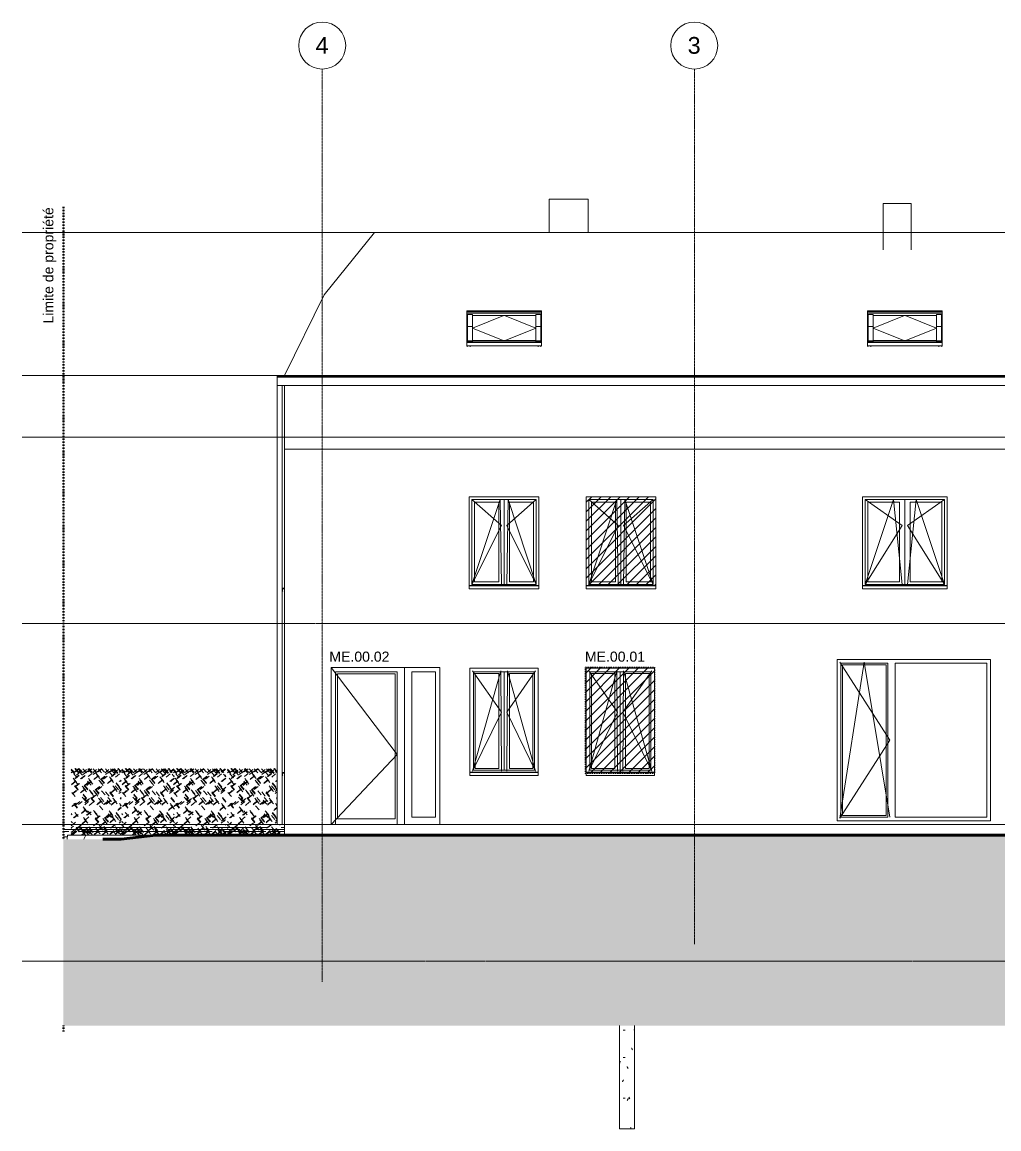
# Model space of a CAD drawing. Header units: millimetres. Extents: x -24735 to 2436, y -4540 to 11969.
# Drawn here: x -24735 to -10164, y -4540 to 11969 of the extents above; entities that cross this region are included whole.
import ezdxf

# ---------------------------------------------------------------- set-up
doc = ezdxf.new("R2010")
doc.units = ezdxf.units.MM
for name, pattern in [('Center', [40, 10, -5, 20, -5]), ('CENTER_LINE', [5.5, 2.5, -1.5, 0, -1.5]), ('Dash 2', [1.2, 0.6, -0.6]), ('Grid Line', [22.225, 12.7, -3.175, 3.175, -3.175])]:
    doc.linetypes.add(name, pattern=pattern)
for name, color, linetype, lineweight in [('A-DETL', 90, 'Continuous', 9), ('A-DETL-GENF', 92, 'Continuous', 9), ('A-DOOR', 31, 'Continuous', 18), ('A-DOOR-IDEN', 31, 'Continuous', 18), ('A-FLOR', 192, 'Continuous', 18), ('A-FLOR-LEVL', 51, 'Continuous', 9), ('A-GENM', 13, 'Continuous', 9), ('A-GLAZ', 151, 'Continuous', 18), ('A-GLAZ-IDEN', 152, 'Continuous', 18), ('A-ROOF', 132, 'Continuous', 9), ('A-ROOF-OTLN', 132, 'Continuous', 9), ('A-WALL', 113, 'Continuous', 18), ('A-WALL-PATT', 111, 'Continuous', 9), ('C-TOPO', 7, 'Continuous', 9), ('G-ANNO-TEXT', 231, 'Continuous', 9), ('G-IMPT', 8, 'Continuous', 9), ('S-COLS', 52, 'Continuous', 9), ('S-GRID', 1, 'Continuous', 9), ('S-GRID-IDEN', 1, 'Continuous', 9)]:
    doc.layers.add(name, color=color, linetype=linetype, lineweight=lineweight)
doc.styles.add('Arial_1', font='arial.ttf', dxfattribs={"height": 150})
doc.styles.add('Arial_2', font='arial.ttf', dxfattribs={"height": 250})
pattern_1 = [(45, (-3805.96, 1200), (-70.7107, 70.7107), [])]

# ---------------------------------------------------------------- blocks, each defined once
blk = doc.blocks.new('HEDGE - B_Hecke_Plan_D_02_dwg-399854-Façade Nord')
at = {"layer": 'G-IMPT'}
for p, q in [((-21621, 837), (-21572, 780)), ((-21611, 837), (-21560, 777)), ((-21552, 831), (-21609, 784)), ((-21570, 837), (-21518, 777)), ((-21559, 837), (-21510, 780)), ((-21497, 830), (-21446, 770)), ((-21387, 827), (-21444, 780)), ((-21423, 832), (-21371, 773)), ((-21365, 832), (-21421, 785)), ((-21408, 837), (-21359, 780)), ((-21346, 830), (-21295, 770)), ((-21235, 827), (-21292, 780)), ((-21272, 832), (-21220, 773)), ((-21213, 832), (-21270, 785)), ((-21224, 837), (-21175, 780)), ((-21162, 830), (-21111, 770)), ((-21051, 827), (-21108, 780)), ((-21087, 832), (-21036, 773)), ((-21029, 832), (-21086, 785)), ((-21058, 832), (-21007, 773)), ((-21028, 830), (-20976, 770)), ((-20979, 837), (-20929, 779)), ((-20971, 837), (-20929, 788)), ((-21671, 825), (-21629, 777)), ((-21671, 811), (-21621, 753)), ((-21634, 800), (-21671, 770)), ((-21645, 692), (-21594, 633)), ((-21634, 755), (-21582, 695)), ((-21633, 669), (-21581, 609)), ((-21574, 824), (-21631, 777)), ((-21561, 735), (-21618, 688)), ((-21556, 732), (-21613, 685)), ((-21536, 785), (-21593, 738)), ((-21517, 810), (-21574, 763)), ((-21557, 796), (-21506, 737)), ((-21476, 728), (-21533, 680)), ((-21464, 730), (-21521, 683)), ((-21446, 820), (-21503, 773)), ((-21438, 793), (-21495, 746)), ((-21362, 762), (-21419, 714)), ((-21415, 685), (-21364, 625)), ((-21403, 661), (-21351, 602)), ((-21295, 820), (-21352, 773)), ((-21286, 793), (-21343, 746)), ((-21277, 716), (-21334, 669)), ((-21270, 728), (-21327, 681)), ((-21309, 770), (-21258, 710)), ((-21297, 746), (-21245, 687)), ((-21259, 663), (-21208, 604)), ((-21177, 718), (-21234, 671)), ((-21230, 670), (-21179, 610)), ((-21229, 681), (-21178, 621)), ((-21165, 721), (-21221, 673)), ((-21136, 723), (-21193, 676)), ((-21111, 820), (-21168, 773)), ((-21102, 793), (-21159, 746)), ((-21065, 671), (-21122, 623)), ((-21107, 788), (-21056, 728)), ((-21104, 712), (-21053, 653)), ((-21091, 689), (-21040, 629)), ((-21017, 757), (-21074, 710)), ((-21015, 767), (-21072, 720)), ((-20979, 817), (-21036, 770)), ((-21033, 821), (-20982, 762)), ((-20953, 755), (-21010, 707)), ((-20929, 806), (-20956, 784)), ((-20929, 661), (-20956, 639)), ((-20929, 795), (-20950, 778)), ((-21613, 638), (-21670, 591)), ((-21606, 651), (-21663, 603)), ((-21600, 506), (-21657, 459)), ((-21588, 509), (-21645, 462)), ((-21622, 570), (-21570, 510)), ((-21620, 581), (-21569, 521)), ((-21561, 610), (-21618, 563)), ((-21549, 613), (-21606, 566)), ((-21475, 517), (-21532, 470)), ((-21468, 530), (-21525, 482)), ((-21507, 571), (-21455, 512)), ((-21494, 548), (-21443, 488)), ((-21424, 626), (-21481, 579)), ((-21478, 578), (-21426, 518)), ((-21476, 589), (-21425, 529)), ((-21412, 629), (-21469, 581)), ((-21383, 631), (-21440, 584)), ((-21376, 643), (-21433, 596)), ((-21428, 645), (-21377, 585)), ((-21403, 515), (-21352, 456)), ((-21340, 508), (-21288, 449)), ((-21257, 563), (-21314, 515)), ((-21311, 515), (-21259, 455)), ((-21309, 526), (-21258, 466)), ((-21245, 565), (-21302, 518)), ((-21216, 568), (-21273, 521)), ((-21247, 640), (-21196, 580)), ((-21220, 504), (-21168, 444)), ((-21072, 658), (-21129, 611)), ((-21018, 521), (-21075, 474)), ((-21011, 534), (-21068, 486)), ((-21050, 575), (-20999, 516)), ((-21038, 552), (-20986, 492)), ((-21017, 578), (-20965, 518)), ((-21003, 611), (-20951, 552)), ((-21001, 622), (-20950, 563)), ((-20962, 554), (-20929, 517)), ((-20958, 554), (-20929, 522)), ((-20929, 515), (-20958, 492)), ((-20929, 653), (-20944, 641)), ((-20929, 522), (-20944, 510)), ((-21665, 477), (-21614, 417)), ((-21546, 341), (-21603, 294)), ((-21508, 344), (-21565, 297)), ((-21509, 410), (-21458, 351)), ((-21495, 444), (-21444, 384)), ((-21494, 455), (-21443, 395)), ((-21473, 387), (-21422, 327)), ((-21415, 342), (-21472, 295)), ((-21469, 387), (-21418, 327)), ((-21412, 372), (-21469, 324)), ((-21398, 390), (-21455, 342)), ((-21346, 332), (-21403, 285)), ((-21390, 492), (-21339, 432)), ((-21379, 393), (-21328, 334)), ((-21378, 404), (-21327, 345)), ((-21319, 433), (-21376, 386)), ((-21306, 436), (-21363, 389)), ((-21327, 485), (-21276, 425)), ((-21233, 340), (-21290, 293)), ((-21226, 353), (-21283, 306)), ((-21265, 394), (-21213, 335)), ((-21252, 371), (-21201, 311)), ((-21235, 401), (-21184, 341)), ((-21133, 344), (-21190, 296)), ((-21120, 346), (-21177, 299)), ((-21161, 485), (-21109, 425)), ((-21092, 349), (-21149, 302)), ((-21085, 361), (-21142, 314)), ((-21137, 363), (-21086, 303)), ((-21124, 403), (-21072, 343)), ((-21097, 473), (-21045, 414)), ((-21095, 485), (-21044, 425)), ((-21018, 337), (-21075, 289)), ((-21011, 349), (-21068, 302)), ((-21050, 391), (-20999, 331)), ((-21038, 367), (-20986, 307)), ((-20929, 488), (-20960, 463)), ((-20940, 393), (-20929, 380)), ((-20939, 404), (-20929, 393)), ((-21670, 166), (-21671, 165)), ((-21607, 318), (-21664, 270)), ((-21595, 320), (-21652, 273)), ((-21634, 302), (-21582, 242)), ((-21632, 313), (-21581, 253)), ((-21621, 177), (-21570, 117)), ((-21463, 210), (-21520, 163)), ((-21456, 222), (-21513, 175)), ((-21495, 264), (-21443, 204)), ((-21482, 240), (-21431, 181)), ((-21390, 186), (-21447, 138)), ((-21377, 188), (-21434, 141)), ((-21428, 202), (-21377, 142)), ((-21339, 209), (-21287, 149)), ((-21326, 185), (-21275, 126)), ((-21252, 278), (-21200, 218)), ((-21109, 202), (-21057, 142)), ((-21096, 178), (-21045, 119)), ((-21003, 169), (-20951, 109)), ((-21001, 180), (-20950, 120)), ((-20929, 251), (-20978, 210)), ((-20929, 257), (-20971, 223)), ((-20953, 312), (-20929, 284)), ((-20941, 288), (-20929, 275)), ((-21660, 155), (-21671, 146)), ((-21671, 44), (-21654, 26)), ((-21617, 23), (-21671, -22)), ((-21610, 34), (-21667, -13)), ((-21583, 145), (-21640, 98)), ((-21571, 148), (-21628, 101)), ((-21459, 48), (-21516, 1)), ((-21452, 60), (-21509, 13)), ((-21491, 102), (-21439, 42)), ((-21478, 78), (-21427, 19)), ((-21409, 114), (-21466, 67)), ((-21281, 26), (-21338, -21)), ((-21315, 87), (-21264, 27)), ((-21314, 98), (-21262, 38)), ((-21255, 127), (-21311, 80)), ((-21242, 130), (-21299, 82)), ((-21168, 34), (-21225, -13)), ((-21161, 46), (-21218, -1)), ((-21200, 88), (-21149, 28)), ((-21188, 65), (-21136, 5)), ((-21118, 143), (-21175, 95)), ((-21171, 95), (-21120, 35)), ((-21170, 106), (-21118, 46)), ((-21105, 145), (-21162, 98)), ((-21077, 148), (-21134, 101)), ((-21070, 160), (-21127, 113)), ((-21122, 161), (-21070, 102)), ((-21039, 74), (-21096, 27)), ((-21032, 86), (-21089, 39)), ((-21071, 128), (-21020, 68)), ((-21059, 104), (-21007, 45)), ((-21017, 135), (-20965, 76)), ((-20960, 112), (-20929, 77)), ((-20929, 44), (-20958, 20)), ((-20955, 112), (-20929, 81)), ((-20929, 71), (-20955, 49)), ((-20929, 77), (-20942, 67)), ((-20897, 0), (-20889, -9)), ((-21641, -27), (-21671, -52)), ((-21671, -60), (-21666, -66)), ((-21618, -76), (-21671, -119)), ((-21661, -106), (-21671, -114)), ((-21653, -106), (-21671, -121)), ((-21671, -133), (-21652, -155)), ((-21671, -141), (-21661, -152)), ((-21606, -106), (-21663, -154)), ((-21604, -88), (-21661, -135)), ((-21589, -101), (-21646, -148)), ((-21606, -51), (-21554, -110)), ((-21593, -51), (-21542, -110)), ((-21529, -16), (-21586, -63)), ((-21522, -4), (-21579, -51)), ((-21516, -40), (-21572, -87)), ((-21531, -48), (-21479, -108)), ((-21517, -76), (-21466, -135)), ((-21517, -92), (-21466, -152)), ((-21457, -105), (-21514, -152)), ((-21441, -99), (-21497, -147)), ((-21431, -49), (-21488, -97)), ((-21477, -85), (-21426, -145)), ((-21467, -88), (-21416, -148)), ((-21441, -81), (-21390, -141)), ((-21378, -91), (-21435, -138)), ((-21431, -76), (-21380, -135)), ((-21371, -79), (-21428, -126)), ((-21412, -91), (-21360, -151)), ((-21410, -37), (-21359, -97)), ((-21398, -60), (-21346, -120)), ((-21275, -109), (-21332, -156)), ((-21268, -96), (-21325, -143)), ((-21307, -54), (-21256, -114)), ((-21295, -78), (-21243, -138)), ((-21229, -56), (-21285, -103)), ((-21222, -43), (-21279, -91)), ((-21260, -2), (-21209, -61)), ((-21248, -25), (-21197, -85)), ((-21154, -114), (-21209, -160)), ((-21147, -101), (-21204, -148)), ((-21187, -28), (-21136, -88)), ((-21186, -60), (-21134, -119)), ((-21173, -83), (-21122, -143)), ((-21039, -102), (-21096, -149)), ((-21036, -90), (-21093, -137)), ((-21031, -8), (-21088, -55)), ((-21018, -5), (-21075, -52)), ((-21054, -92), (-21003, -152)), ((-21017, -35), (-20965, -95)), ((-21010, -74), (-20958, -134)), ((-20953, -97), (-21010, -144)), ((-20942, -60), (-20999, -108)), ((-20939, -73), (-20996, -120)), ((-20985, -90), (-20933, -149)), ((-20942, -77), (-20890, -137)), ((-20940, -63), (-20889, -123)), ((-20889, -110), (-20926, -141)), ((-20889, -136), (-20914, -156)), ((-20889, -121), (-20906, -134))]:
    blk.add_line(p, q, dxfattribs=at)
blk = doc.blocks.new('HEDGE - HEDGE-399856-Façade Nord')
blk.add_blockref('HEDGE - B_Hecke_Plan_D_02_dwg-399854-Façade Nord', (0, 0))
blk = doc.blocks.new('WIN_DOUBLE OPEN__SYM - 1130 x 1685-676181-Façade Nord')
at = {"layer": 'A-GLAZ', "color": 55}
for p, q in [((-20820, 776), (-20851, 775)), ((-20851, 775), (-20851, 730)), ((-20851, 730), (-20847, 734)), ((-20850, 732), (-20850, 765)), ((-20850, 765), (-20820, 765)), ((-20848, 735), (-20850, 732)), ((-20847, 734), (-20848, 735))]:
    blk.add_line(p, q, dxfattribs=at)
blk = doc.blocks.new('WIN_DOUBLE OPEN__SYM - 1130 x 1685-676230-Façade Nord')
at = {"layer": 'A-GLAZ', "color": 55}
for p, q in [((-18015, 795), (-17595, 2290)), ((-18015, 2290), (-17585, 1675)), ((-18000, 2275), (-18000, 810)), ((-18000, 2275), (-17090, 2275)), ((-17975, 835), (-17975, 2250)), ((-17975, 2250), (-17625, 2250)), ((-17625, 2250), (-17625, 835)), ((-17595, 2290), (-17585, 795)), ((-17545, 2275), (-17545, 810)), ((-17545, 810), (-17545, 2275)), ((-17495, 2290), (-17505, 795)), ((-17075, 2290), (-17505, 1675)), ((-17075, 795), (-17495, 2290)), ((-17465, 835), (-17465, 2250)), ((-17465, 2250), (-17115, 2250)), ((-17115, 835), (-17115, 2250)), ((-17090, 2275), (-17090, 810)), ((-17585, 1675), (-18015, 795)), ((-17505, 1675), (-17075, 795)), ((-17625, 835), (-17975, 835)), ((-17465, 835), (-17115, 835)), ((-18055, 780), (-17035, 780)), ((-18055, 775), (-18055, 776)), ((-18055, 730), (-18055, 775)), ((-17035, 775), (-18055, 775)), ((-17035, 730), (-18055, 730)), ((-18000, 810), (-17090, 810)), ((-17035, 776), (-17035, 775)), ((-17035, 775), (-17035, 730))]:
    blk.add_line(p, q, dxfattribs=at)
blk = doc.blocks.new('WIN_DOUBLE_SINGLE OPEN__ASYM - 2400 x 2515-676227-Façade Nord')
at = {"layer": 'A-GLAZ', "color": 55}
for p, q in [((-12537, 95), (-12172, 2420)), ((-12537, 2420), (-11792, 1258)), ((-12522, 2405), (-11822, 2405)), ((-12522, 110), (-12522, 2405)), ((-12497, 135), (-12497, 2380)), ((-12497, 2380), (-11847, 2380)), ((-12172, 2420), (-11792, 110)), ((-11847, 2380), (-11847, 135)), ((-11822, 2405), (-11822, 110)), ((-11712, 2405), (-11712, 110)), ((-11712, 2405), (-10342, 2405)), ((-10342, 110), (-10342, 2405)), ((-11792, 1258), (-12537, 95)), ((-11822, 110), (-12522, 110)), ((-11847, 135), (-12497, 135)), ((-11712, 110), (-10342, 110))]:
    blk.add_line(p, q, dxfattribs=at)
blk = doc.blocks.new('EXT_DOOR_2-3_1-3 - 2500 x 2385-683703-Façade Nord')
at = {"layer": 'A-DOOR', "color": 55}
for p, q in [((-20127, 2343), (-19140, 1044)), ((-19030, 2343), (-19030, 0)), ((-19030, 2343), (-19030, 0)), ((-20060, 0), (-20060, 2275)), ((-20060, 2275), (-19140, 2275)), ((-20030, 2245), (-20030, 85)), ((-20030, 2245), (-19170, 2245)), ((-20030, 85), (-20030, 2245)), ((-19170, 2245), (-20030, 2245)), ((-19170, 2245), (-19170, 85)), ((-19170, 2245), (-19170, 85)), ((-19140, 0), (-19140, 2275)), ((-18920, 2275), (-18920, 110)), ((-18920, 2275), (-18570, 2275)), ((-18920, 110), (-18920, 2275)), ((-18570, 2275), (-18920, 2275)), ((-18570, 2275), (-18570, 110)), ((-18570, 2275), (-18570, 110)), ((-19140, 1044), (-20127, 0)), ((-19170, 85), (-20030, 85)), ((-19170, 85), (-20030, 85)), ((-18570, 110), (-18920, 110)), ((-18570, 110), (-18920, 110))]:
    blk.add_line(p, q, dxfattribs=at)
blk = doc.blocks.new('WIN_DOUBLE OPEN__SYM - 112 x 143-685718-Façade Nord')
at = {"layer": 'A-GLAZ', "color": 55}
for p, q in [((-18025, 4850), (-18025, 3580)), ((-18025, 4850), (-17065, 4850)), ((-18025, 3580), (-17605, 4850)), ((-18025, 4850), (-17585, 4460)), ((-17985, 3620), (-17985, 4810)), ((-17985, 4810), (-17625, 4810)), ((-17625, 4810), (-17625, 3620)), ((-17605, 4850), (-17585, 3580)), ((-17545, 4850), (-17545, 3580)), ((-17545, 3580), (-17545, 4850)), ((-17485, 4850), (-17505, 3580)), ((-17065, 4850), (-17505, 4460)), ((-17065, 3580), (-17485, 4850)), ((-17465, 3620), (-17465, 4810)), ((-17465, 4810), (-17105, 4810)), ((-17105, 3620), (-17105, 4810)), ((-17065, 4850), (-17065, 3580)), ((-17585, 4460), (-18025, 3580)), ((-17505, 4460), (-17065, 3580)), ((-18065, 3565), (-17025, 3565)), ((-18065, 3560), (-18065, 3561)), ((-18065, 3515), (-18065, 3560)), ((-17025, 3560), (-18065, 3560)), ((-17025, 3515), (-18065, 3515)), ((-18025, 3580), (-17065, 3580)), ((-17625, 3620), (-17985, 3620)), ((-17465, 3620), (-17105, 3620)), ((-17025, 3561), (-17025, 3560)), ((-17025, 3560), (-17025, 3515))]:
    blk.add_line(p, q, dxfattribs=at)
blk = doc.blocks.new('WIN_DOUBLE OPEN__SYM - 134 x 143-685719-Façade Nord')
at = {"layer": 'A-GLAZ', "color": 55}
for p, q in [((-12157, 4850), (-12157, 3580)), ((-12157, 4850), (-10977, 4850)), ((-12157, 3580), (-11737, 4850)), ((-12157, 4850), (-11607, 4460)), ((-12117, 3620), (-12117, 4810)), ((-12117, 4810), (-11647, 4810)), ((-11737, 4850), (-11607, 3580)), ((-11647, 4810), (-11647, 3620)), ((-11567, 4850), (-11567, 3580)), ((-11567, 3580), (-11567, 4850)), ((-11397, 4850), (-11527, 3580)), ((-10977, 4850), (-11527, 4460)), ((-11487, 3620), (-11487, 4810)), ((-11487, 4810), (-11017, 4810)), ((-10977, 3580), (-11397, 4850)), ((-11017, 3620), (-11017, 4810)), ((-10977, 4850), (-10977, 3580)), ((-11607, 4460), (-12157, 3580)), ((-11527, 4460), (-10977, 3580)), ((-12197, 3565), (-10937, 3565)), ((-12197, 3560), (-12197, 3561)), ((-12197, 3515), (-12197, 3560)), ((-10937, 3560), (-12197, 3560)), ((-10937, 3515), (-12197, 3515)), ((-12157, 3580), (-10977, 3580)), ((-11647, 3620), (-12117, 3620)), ((-11487, 3620), (-11017, 3620)), ((-10937, 3561), (-10937, 3560)), ((-10937, 3560), (-10937, 3515))]:
    blk.add_line(p, q, dxfattribs=at)
blk = doc.blocks.new('WIN_SINGLE OPEN_ - 1060 x 1690-685744-Façade Nord')
at = {"layer": 'A-GLAZ', "color": 55}
for p, q in [((-20820, 3526), (-20851, 3525)), ((-20851, 3525), (-20851, 3480)), ((-20851, 3480), (-20847, 3484)), ((-20850, 3482), (-20850, 3515)), ((-20850, 3515), (-20820, 3515)), ((-20848, 3485), (-20850, 3482)), ((-20847, 3484), (-20848, 3485))]:
    blk.add_line(p, q, dxfattribs=at)
blk = doc.blocks.new('GGL_Ver_2_5 - GGL size 1140 x 1180 _CK02_-621406-Façade Nord')
at = {"layer": 'A-GLAZ', "lineweight": 9}
for p, q in [((-18103, 7658), (-18103, 7663)), ((-16987, 7663), (-18103, 7663)), ((-18103, 7651), (-18103, 7658)), ((-16987, 7658), (-18103, 7658)), ((-18103, 7647), (-18103, 7651)), ((-16987, 7651), (-18103, 7651)), ((-18103, 7628), (-18103, 7647)), ((-16987, 7647), (-18103, 7647)), ((-18103, 7591), (-18103, 7628)), ((-16987, 7628), (-18103, 7628)), ((-18017, 7606), (-18092, 7606)), ((-18092, 7606), (-18092, 7429)), ((-18017, 7429), (-18017, 7606)), ((-16998, 7606), (-17073, 7606)), ((-17073, 7606), (-17073, 7429)), ((-16998, 7429), (-16998, 7606)), ((-16987, 7663), (-16987, 7658)), ((-16987, 7658), (-16987, 7651)), ((-16987, 7651), (-16987, 7647)), ((-16987, 7647), (-16987, 7628)), ((-16987, 7628), (-16987, 7591)), ((-18103, 7591), (-18103, 7192)), ((-18017, 7405), (-17551, 7591)), ((-18017, 7591), (-17073, 7591)), ((-17539, 7591), (-17073, 7405)), ((-16987, 7192), (-16987, 7591)), ((-18092, 7429), (-18017, 7429)), ((-18092, 7214), (-18092, 7429)), ((-18017, 7429), (-18092, 7429)), ((-18017, 7214), (-18017, 7429)), ((-18017, 7404), (-17559, 7222)), ((-17531, 7222), (-17073, 7404)), ((-17073, 7429), (-16998, 7429)), ((-17073, 7214), (-17073, 7429)), ((-16998, 7429), (-17073, 7429)), ((-16998, 7429), (-16998, 7214)), ((-18103, 7192), (-18103, 7145)), ((-18077, 7192), (-18103, 7192)), ((-18103, 7145), (-18102, 7145)), ((-18102, 7188), (-18102, 7192)), ((-18102, 7142), (-18102, 7188)), ((-16987, 7188), (-18102, 7188)), ((-18102, 7142), (-16987, 7142)), ((-18095, 7142), (-18095, 7123)), ((-18092, 7204), (-18092, 7214)), ((-18092, 7214), (-18017, 7214)), ((-18017, 7204), (-18092, 7204)), ((-18092, 7204), (-18092, 7194)), ((-18092, 7194), (-18017, 7194)), ((-18077, 7194), (-18077, 7192)), ((-18076, 7191), (-18076, 7194)), ((-18053, 7123), (-18053, 7142)), ((-18053, 7142), (-18053, 7123)), ((-17073, 7222), (-18017, 7222)), ((-18017, 7222), (-17073, 7222)), ((-18017, 7214), (-18017, 7204)), ((-17073, 7213), (-18017, 7213)), ((-18017, 7210), (-17073, 7210)), ((-18017, 7194), (-18017, 7204)), ((-17073, 7204), (-17073, 7214)), ((-17073, 7214), (-16998, 7214)), ((-16998, 7204), (-17073, 7204)), ((-17073, 7204), (-17073, 7194)), ((-17073, 7194), (-16998, 7194)), ((-17037, 7142), (-17037, 7123)), ((-17037, 7123), (-17037, 7142)), ((-17014, 7194), (-17014, 7191)), ((-17013, 7192), (-17013, 7194)), ((-16987, 7192), (-17013, 7192)), ((-16998, 7214), (-16998, 7204)), ((-16998, 7194), (-16998, 7204)), ((-16995, 7123), (-16995, 7142)), ((-16988, 7145), (-16987, 7145)), ((-16987, 7192), (-16987, 7188)), ((-16987, 7145), (-16987, 7192)), ((-16987, 7188), (-16987, 7142))]:
    blk.add_line(p, q, dxfattribs=at)
blk = doc.blocks.new('HEDGE - B_Hecke_Plan_D_02_dwg-V1-Façade Nord')
at = {"layer": 'G-IMPT'}
for p, q in [((-22430, 837), (-22381, 780)), ((-22420, 837), (-22368, 777)), ((-22360, 831), (-22417, 784)), ((-22378, 837), (-22327, 777)), ((-22367, 837), (-22318, 780)), ((-22306, 830), (-22254, 770)), ((-22195, 827), (-22252, 780)), ((-22231, 832), (-22180, 773)), ((-22173, 832), (-22230, 785)), ((-22216, 837), (-22167, 780)), ((-22154, 830), (-22103, 770)), ((-22044, 827), (-22101, 780)), ((-22080, 832), (-22028, 773)), ((-22022, 832), (-22078, 785)), ((-22032, 837), (-21983, 780)), ((-21970, 830), (-21919, 770)), ((-21860, 827), (-21916, 780)), ((-21896, 832), (-21844, 773)), ((-21837, 832), (-21894, 785)), ((-21867, 832), (-21815, 773)), ((-21836, 830), (-21785, 770)), ((-21788, 837), (-21736, 777)), ((-21779, 837), (-21728, 777)), ((-21707, 831), (-21764, 784)), ((-22479, 825), (-22438, 777)), ((-22479, 811), (-22429, 753)), ((-22442, 800), (-22479, 770)), ((-22453, 692), (-22402, 633)), ((-22442, 755), (-22390, 695)), ((-22441, 669), (-22390, 609)), ((-22382, 824), (-22439, 777)), ((-22370, 735), (-22427, 688)), ((-22364, 732), (-22421, 685)), ((-22345, 785), (-22402, 738)), ((-22325, 810), (-22382, 763)), ((-22365, 796), (-22314, 737)), ((-22285, 728), (-22342, 680)), ((-22272, 730), (-22329, 683)), ((-22254, 820), (-22311, 773)), ((-22246, 793), (-22303, 746)), ((-22170, 762), (-22227, 714)), ((-22223, 685), (-22172, 625)), ((-22211, 661), (-22160, 602)), ((-22103, 820), (-22160, 773)), ((-22095, 793), (-22152, 746)), ((-22085, 716), (-22142, 669)), ((-22079, 728), (-22135, 681)), ((-22117, 770), (-22066, 710)), ((-22105, 746), (-22054, 687)), ((-22068, 663), (-22016, 604)), ((-21985, 718), (-22042, 671)), ((-22039, 670), (-21987, 610)), ((-22037, 681), (-21986, 621)), ((-21973, 721), (-22030, 673)), ((-21944, 723), (-22001, 676)), ((-21919, 820), (-21976, 773)), ((-21911, 793), (-21968, 746)), ((-21873, 671), (-21930, 623)), ((-21915, 788), (-21864, 728)), ((-21912, 712), (-21861, 653)), ((-21900, 689), (-21848, 629)), ((-21825, 757), (-21882, 710)), ((-21824, 767), (-21881, 720)), ((-21788, 817), (-21844, 770)), ((-21842, 821), (-21790, 762)), ((-21761, 755), (-21818, 707)), ((-21708, 686), (-21765, 639)), ((-21701, 825), (-21758, 778)), ((-21695, 689), (-21752, 641)), ((-21731, 750), (-21698, 712)), ((-21698, 727), (-21703, 723)), ((-21698, 737), (-21699, 737)), ((-22421, 638), (-22478, 591)), ((-22415, 651), (-22471, 603)), ((-22409, 506), (-22465, 459)), ((-22396, 509), (-22453, 462)), ((-22430, 570), (-22379, 510)), ((-22428, 581), (-22377, 521)), ((-22369, 610), (-22426, 563)), ((-22357, 613), (-22414, 566)), ((-22283, 517), (-22340, 470)), ((-22276, 530), (-22333, 482)), ((-22315, 571), (-22264, 512)), ((-22303, 548), (-22251, 488)), ((-22233, 626), (-22290, 579)), ((-22286, 578), (-22234, 518)), ((-22284, 589), (-22233, 529)), ((-22220, 629), (-22277, 581)), ((-22192, 631), (-22248, 584)), ((-22185, 643), (-22242, 596)), ((-22237, 645), (-22185, 585)), ((-22211, 515), (-22160, 456)), ((-22148, 508), (-22097, 449)), ((-22066, 563), (-22122, 515)), ((-22119, 515), (-22067, 455)), ((-22117, 526), (-22066, 466)), ((-22053, 565), (-22110, 518)), ((-22024, 568), (-22081, 521)), ((-22055, 640), (-22004, 580)), ((-22028, 504), (-21977, 444)), ((-21880, 658), (-21937, 611)), ((-21826, 521), (-21883, 474)), ((-21819, 534), (-21876, 486)), ((-21858, 575), (-21807, 516)), ((-21846, 552), (-21794, 492)), ((-21825, 578), (-21774, 518)), ((-21811, 611), (-21760, 552)), ((-21810, 622), (-21758, 563)), ((-21770, 554), (-21719, 495)), ((-21712, 510), (-21769, 463)), ((-21766, 554), (-21714, 495)), ((-21709, 539), (-21766, 492)), ((-21695, 557), (-21752, 510)), ((-22473, 477), (-22422, 417)), ((-22355, 341), (-22411, 294)), ((-22316, 344), (-22373, 297)), ((-22317, 410), (-22266, 351)), ((-22304, 444), (-22252, 384)), ((-22302, 455), (-22251, 395)), ((-22281, 387), (-22230, 327)), ((-22223, 342), (-22280, 295)), ((-22277, 387), (-22226, 327)), ((-22220, 372), (-22277, 324)), ((-22206, 390), (-22263, 342)), ((-22154, 332), (-22211, 285)), ((-22199, 492), (-22147, 432)), ((-22188, 393), (-22136, 334)), ((-22186, 404), (-22135, 345)), ((-22127, 433), (-22184, 386)), ((-22115, 436), (-22172, 389)), ((-22135, 485), (-22084, 425)), ((-22041, 340), (-22098, 293)), ((-22034, 353), (-22091, 306)), ((-22073, 394), (-22022, 335)), ((-22060, 371), (-22009, 311)), ((-22044, 401), (-21992, 341)), ((-21941, 344), (-21998, 296)), ((-21929, 346), (-21986, 299)), ((-21969, 485), (-21917, 425)), ((-21900, 349), (-21957, 302)), ((-21893, 361), (-21950, 314)), ((-21945, 363), (-21894, 303)), ((-21932, 403), (-21881, 343)), ((-21905, 473), (-21854, 414)), ((-21904, 485), (-21852, 425)), ((-21827, 337), (-21883, 289)), ((-21820, 349), (-21877, 302)), ((-21858, 391), (-21807, 331)), ((-21846, 367), (-21795, 307)), ((-21748, 393), (-21697, 333)), ((-21747, 404), (-21696, 344)), ((-22478, 166), (-22479, 165)), ((-22415, 318), (-22472, 270)), ((-22403, 320), (-22460, 273)), ((-22442, 302), (-22391, 242)), ((-22441, 313), (-22389, 253)), ((-22429, 177), (-22378, 117)), ((-22271, 210), (-22328, 163)), ((-22264, 222), (-22321, 175)), ((-22303, 264), (-22252, 204)), ((-22291, 240), (-22239, 181)), ((-22198, 186), (-22255, 138)), ((-22185, 188), (-22242, 141)), ((-22237, 202), (-22185, 142)), ((-22147, 209), (-22095, 149)), ((-22134, 185), (-22083, 126)), ((-22060, 278), (-22009, 218)), ((-21917, 202), (-21866, 142)), ((-21904, 178), (-21853, 119)), ((-21811, 169), (-21760, 109)), ((-21810, 180), (-21758, 120)), ((-21729, 257), (-21786, 210)), ((-21722, 270), (-21779, 223)), ((-21761, 312), (-21710, 252)), ((-21749, 288), (-21697, 228)), ((-22468, 155), (-22479, 146)), ((-22479, 44), (-22463, 26)), ((-22425, 23), (-22479, -22)), ((-22418, 34), (-22475, -13)), ((-22392, 145), (-22449, 98)), ((-22379, 148), (-22436, 101)), ((-22267, 48), (-22324, 1)), ((-22260, 60), (-22317, 13)), ((-22299, 102), (-22247, 42)), ((-22286, 78), (-22235, 19)), ((-22217, 114), (-22274, 67)), ((-22089, 26), (-22146, -21)), ((-22123, 87), (-22072, 27)), ((-22122, 98), (-22071, 38)), ((-22063, 127), (-22120, 80)), ((-22050, 130), (-22107, 82)), ((-21977, 34), (-22033, -13)), ((-21970, 46), (-22027, -1)), ((-22008, 88), (-21957, 28)), ((-21996, 65), (-21945, 5)), ((-21926, 143), (-21983, 95)), ((-21979, 95), (-21928, 35)), ((-21978, 106), (-21927, 46)), ((-21913, 145), (-21970, 98)), ((-21885, 148), (-21942, 101)), ((-21878, 160), (-21935, 113)), ((-21930, 161), (-21879, 102)), ((-21847, 74), (-21904, 27)), ((-21841, 86), (-21897, 39)), ((-21879, 128), (-21828, 68)), ((-21867, 104), (-21816, 45)), ((-21825, 135), (-21774, 76)), ((-21768, 112), (-21717, 52)), ((-21710, 67), (-21767, 20)), ((-21764, 112), (-21712, 52)), ((-21707, 96), (-21764, 49)), ((-21693, 114), (-21750, 67)), ((-21707, 2), (-21698, -9)), ((-21699, 71), (-21698, 70)), ((-22449, -27), (-22479, -52)), ((-22479, -60), (-22474, -66)), ((-22427, -76), (-22479, -119)), ((-22470, -106), (-22479, -114)), ((-22461, -106), (-22479, -121)), ((-22479, -133), (-22460, -155)), ((-22479, -141), (-22470, -152)), ((-22414, -106), (-22471, -154)), ((-22413, -88), (-22470, -135)), ((-22397, -101), (-22454, -148)), ((-22414, -51), (-22363, -110)), ((-22402, -51), (-22350, -110)), ((-22338, -16), (-22395, -63)), ((-22331, -4), (-22388, -51)), ((-22324, -40), (-22381, -87)), ((-22339, -48), (-22288, -108)), ((-22325, -76), (-22274, -135)), ((-22325, -92), (-22274, -152)), ((-22265, -105), (-22322, -152)), ((-22249, -99), (-22306, -147)), ((-22239, -49), (-22296, -97)), ((-22285, -85), (-22234, -145)), ((-22276, -88), (-22224, -148)), ((-22249, -81), (-22198, -141)), ((-22187, -91), (-22244, -138)), ((-22239, -76), (-22188, -135)), ((-22180, -79), (-22237, -126)), ((-22220, -91), (-22169, -151)), ((-22219, -37), (-22167, -97)), ((-22206, -60), (-22155, -120)), ((-22083, -109), (-22140, -156)), ((-22077, -96), (-22133, -143)), ((-22115, -54), (-22064, -114)), ((-22103, -78), (-22052, -138)), ((-22037, -56), (-22094, -103)), ((-22030, -43), (-22087, -91)), ((-22069, -2), (-22017, -61)), ((-22056, -25), (-22005, -85)), ((-21962, -114), (-22018, -160)), ((-21955, -101), (-22012, -148)), ((-21996, -28), (-21944, -88)), ((-21994, -60), (-21942, -119)), ((-21981, -83), (-21930, -143)), ((-21847, -102), (-21904, -149)), ((-21844, -90), (-21901, -137)), ((-21839, -8), (-21896, -55)), ((-21826, -5), (-21883, -52)), ((-21862, -92), (-21811, -152)), ((-21825, -35), (-21774, -95)), ((-21818, -74), (-21767, -134)), ((-21761, -97), (-21818, -144)), ((-21750, -60), (-21807, -108)), ((-21747, -73), (-21804, -120)), ((-21793, -90), (-21742, -149)), ((-21750, -77), (-21699, -137)), ((-21749, -63), (-21697, -123)), ((-21698, -110), (-21735, -141)), ((-21698, -136), (-21722, -156)), ((-21698, -121), (-21714, -134))]:
    blk.add_line(p, q, dxfattribs=at)
blk = doc.blocks.new('HEDGE - HEDGE-V2-Façade Nord')
blk.add_blockref('HEDGE - B_Hecke_Plan_D_02_dwg-V1-Façade Nord', (0, 0))
blk = doc.blocks.new('HEDGE - B_Hecke_Plan_D_02_dwg-V3-Façade Nord')
at = {"layer": 'G-IMPT'}
for p, q in [((-23197, 837), (-23148, 780)), ((-23187, 837), (-23135, 777)), ((-23127, 831), (-23184, 784)), ((-23145, 837), (-23094, 777)), ((-23134, 837), (-23085, 780)), ((-23073, 830), (-23021, 770)), ((-22962, 827), (-23019, 780)), ((-22998, 832), (-22947, 773)), ((-22940, 832), (-22997, 785)), ((-22983, 837), (-22934, 780)), ((-22922, 830), (-22870, 770)), ((-22811, 827), (-22868, 780)), ((-22847, 832), (-22796, 773)), ((-22789, 832), (-22846, 785)), ((-22799, 837), (-22750, 780)), ((-22737, 830), (-22686, 770)), ((-22627, 827), (-22684, 780)), ((-22663, 832), (-22611, 773)), ((-22604, 832), (-22661, 785)), ((-22634, 832), (-22582, 773)), ((-22603, 830), (-22552, 770)), ((-22555, 837), (-22503, 777)), ((-22546, 837), (-22495, 777)), ((-22474, 831), (-22531, 784)), ((-23246, 825), (-23205, 777)), ((-23246, 811), (-23196, 753)), ((-23209, 800), (-23246, 770)), ((-23220, 692), (-23169, 633)), ((-23209, 755), (-23158, 695)), ((-23208, 669), (-23157, 609)), ((-23149, 824), (-23206, 777)), ((-23137, 735), (-23194, 688)), ((-23131, 732), (-23188, 685)), ((-23112, 785), (-23169, 738)), ((-23092, 810), (-23149, 763)), ((-23133, 796), (-23081, 737)), ((-23052, 728), (-23109, 680)), ((-23039, 730), (-23096, 683)), ((-23021, 820), (-23078, 773)), ((-23013, 793), (-23070, 746)), ((-22937, 762), (-22994, 714)), ((-22991, 685), (-22939, 625)), ((-22978, 661), (-22927, 602)), ((-22870, 820), (-22927, 773)), ((-22862, 793), (-22919, 746)), ((-22853, 716), (-22910, 669)), ((-22846, 728), (-22903, 681)), ((-22885, 770), (-22833, 710)), ((-22872, 746), (-22821, 687)), ((-22835, 663), (-22783, 604)), ((-22752, 718), (-22809, 671)), ((-22806, 670), (-22754, 610)), ((-22804, 681), (-22753, 621)), ((-22740, 721), (-22797, 673)), ((-22711, 723), (-22768, 676)), ((-22686, 820), (-22743, 773)), ((-22678, 793), (-22735, 746)), ((-22640, 671), (-22697, 623)), ((-22682, 788), (-22631, 728)), ((-22679, 712), (-22628, 653)), ((-22667, 689), (-22615, 629)), ((-22592, 757), (-22649, 710)), ((-22591, 767), (-22648, 720)), ((-22555, 817), (-22612, 770)), ((-22609, 821), (-22557, 762)), ((-22528, 755), (-22585, 707)), ((-22475, 686), (-22532, 639)), ((-22469, 825), (-22525, 778)), ((-22462, 689), (-22519, 641)), ((-22498, 750), (-22465, 712)), ((-22465, 727), (-22470, 723)), ((-22465, 737), (-22466, 737)), ((-23189, 638), (-23245, 591)), ((-23182, 651), (-23239, 603)), ((-23176, 506), (-23233, 459)), ((-23163, 509), (-23220, 462)), ((-23197, 570), (-23146, 510)), ((-23196, 581), (-23144, 521)), ((-23136, 610), (-23193, 563)), ((-23124, 613), (-23181, 566)), ((-23050, 517), (-23107, 470)), ((-23043, 530), (-23100, 482)), ((-23082, 571), (-23031, 512)), ((-23070, 548), (-23018, 488)), ((-23000, 626), (-23057, 579)), ((-23053, 578), (-23002, 518)), ((-23052, 589), (-23000, 529)), ((-22987, 629), (-23044, 581)), ((-22959, 631), (-23016, 584)), ((-22952, 643), (-23009, 596)), ((-23004, 645), (-22952, 585)), ((-22978, 515), (-22927, 456)), ((-22915, 508), (-22864, 449)), ((-22833, 563), (-22890, 515)), ((-22886, 515), (-22835, 455)), ((-22885, 526), (-22833, 466)), ((-22820, 565), (-22877, 518)), ((-22792, 568), (-22849, 521)), ((-22822, 640), (-22771, 580)), ((-22795, 504), (-22744, 444)), ((-22647, 658), (-22704, 611)), ((-22594, 521), (-22650, 474)), ((-22587, 534), (-22644, 486)), ((-22625, 575), (-22574, 516)), ((-22613, 552), (-22562, 492)), ((-22592, 578), (-22541, 518)), ((-22578, 611), (-22527, 552)), ((-22577, 622), (-22525, 563)), ((-22537, 554), (-22486, 495)), ((-22479, 510), (-22536, 463)), ((-22533, 554), (-22482, 495)), ((-22476, 539), (-22533, 492)), ((-22462, 557), (-22519, 510)), ((-23240, 477), (-23189, 417)), ((-23122, 341), (-23179, 294)), ((-23083, 344), (-23140, 297)), ((-23085, 410), (-23033, 351)), ((-23071, 444), (-23019, 384)), ((-23069, 455), (-23018, 395)), ((-23048, 387), (-22997, 327)), ((-22990, 342), (-23047, 295)), ((-23044, 387), (-22993, 327)), ((-22987, 372), (-23044, 324)), ((-22973, 390), (-23030, 342)), ((-22921, 332), (-22978, 285)), ((-22966, 492), (-22914, 432)), ((-22955, 393), (-22903, 334)), ((-22953, 404), (-22902, 345)), ((-22894, 433), (-22951, 386)), ((-22882, 436), (-22939, 389)), ((-22903, 485), (-22851, 425)), ((-22808, 340), (-22865, 293)), ((-22801, 353), (-22858, 306)), ((-22840, 394), (-22789, 335)), ((-22828, 371), (-22776, 311)), ((-22811, 401), (-22759, 341)), ((-22708, 344), (-22765, 296)), ((-22696, 346), (-22753, 299)), ((-22736, 485), (-22685, 425)), ((-22667, 349), (-22724, 302)), ((-22660, 361), (-22717, 314)), ((-22712, 363), (-22661, 303)), ((-22699, 403), (-22648, 343)), ((-22672, 473), (-22621, 414)), ((-22671, 485), (-22619, 425)), ((-22594, 337), (-22651, 289)), ((-22587, 349), (-22644, 302)), ((-22626, 391), (-22574, 331)), ((-22613, 367), (-22562, 307)), ((-22515, 393), (-22464, 333)), ((-22514, 404), (-22463, 344)), ((-23245, 166), (-23246, 165)), ((-23183, 318), (-23239, 270)), ((-23170, 320), (-23227, 273)), ((-23209, 302), (-23158, 242)), ((-23208, 313), (-23156, 253)), ((-23196, 177), (-23145, 117)), ((-23038, 210), (-23095, 163)), ((-23031, 222), (-23088, 175)), ((-23070, 264), (-23019, 204)), ((-23058, 240), (-23006, 181)), ((-22965, 186), (-23022, 138)), ((-22953, 188), (-23010, 141)), ((-23004, 202), (-22952, 142)), ((-22914, 209), (-22863, 149)), ((-22901, 185), (-22850, 126)), ((-22827, 278), (-22776, 218)), ((-22684, 202), (-22633, 142)), ((-22671, 178), (-22620, 119)), ((-22578, 169), (-22527, 109)), ((-22577, 180), (-22525, 120)), ((-22496, 257), (-22553, 210)), ((-22489, 270), (-22546, 223)), ((-22528, 312), (-22477, 252)), ((-22516, 288), (-22464, 228)), ((-23235, 155), (-23246, 146)), ((-23246, 44), (-23230, 26)), ((-23192, 23), (-23246, -22)), ((-23185, 34), (-23242, -13)), ((-23159, 145), (-23216, 98)), ((-23146, 148), (-23203, 101)), ((-23034, 48), (-23091, 1)), ((-23027, 60), (-23084, 13)), ((-23066, 102), (-23015, 42)), ((-23053, 78), (-23002, 19)), ((-22984, 114), (-23041, 67)), ((-22857, 26), (-22913, -21)), ((-22890, 87), (-22839, 27)), ((-22889, 98), (-22838, 38)), ((-22830, 127), (-22887, 80)), ((-22817, 130), (-22874, 82)), ((-22744, 34), (-22801, -13)), ((-22737, 46), (-22794, -1)), ((-22776, 88), (-22724, 28)), ((-22763, 65), (-22712, 5)), ((-22693, 143), (-22750, 95)), ((-22746, 95), (-22695, 35)), ((-22745, 106), (-22694, 46)), ((-22681, 145), (-22738, 98)), ((-22652, 148), (-22709, 101)), ((-22645, 160), (-22702, 113)), ((-22697, 161), (-22646, 102)), ((-22615, 74), (-22671, 27)), ((-22608, 86), (-22665, 39)), ((-22646, 128), (-22595, 68)), ((-22634, 104), (-22583, 45)), ((-22592, 135), (-22541, 76)), ((-22535, 112), (-22484, 52)), ((-22477, 67), (-22534, 20)), ((-22531, 112), (-22479, 52)), ((-22474, 96), (-22531, 49)), ((-22460, 114), (-22517, 67)), ((-22474, 2), (-22465, -9)), ((-22466, 71), (-22465, 70)), ((-23216, -27), (-23246, -52)), ((-23246, -60), (-23241, -66)), ((-23194, -76), (-23246, -119)), ((-23237, -106), (-23246, -114)), ((-23228, -106), (-23246, -121)), ((-23246, -133), (-23227, -155)), ((-23246, -141), (-23237, -152)), ((-23181, -106), (-23238, -154)), ((-23180, -88), (-23237, -135)), ((-23164, -101), (-23221, -148)), ((-23181, -51), (-23130, -110)), ((-23169, -51), (-23117, -110)), ((-23105, -16), (-23162, -63)), ((-23098, -4), (-23155, -51)), ((-23091, -40), (-23148, -87)), ((-23106, -48), (-23055, -108)), ((-23092, -76), (-23041, -135)), ((-23092, -92), (-23041, -152)), ((-23033, -105), (-23090, -152)), ((-23016, -99), (-23073, -147)), ((-23006, -49), (-23063, -97)), ((-23052, -85), (-23001, -145)), ((-23043, -88), (-22991, -148)), ((-23016, -81), (-22965, -141)), ((-22954, -91), (-23011, -138)), ((-23007, -76), (-22955, -135)), ((-22947, -79), (-23004, -126)), ((-22987, -91), (-22936, -151)), ((-22986, -37), (-22934, -97)), ((-22973, -60), (-22922, -120)), ((-22851, -109), (-22908, -156)), ((-22844, -96), (-22901, -143)), ((-22883, -54), (-22831, -114)), ((-22870, -78), (-22819, -138)), ((-22804, -56), (-22861, -103)), ((-22797, -43), (-22854, -91)), ((-22836, -2), (-22784, -61)), ((-22823, -25), (-22772, -85)), ((-22729, -114), (-22785, -160)), ((-22722, -101), (-22779, -148)), ((-22763, -28), (-22711, -88)), ((-22761, -60), (-22709, -119)), ((-22748, -83), (-22697, -143)), ((-22614, -102), (-22671, -149)), ((-22612, -90), (-22668, -137)), ((-22606, -8), (-22663, -55)), ((-22593, -5), (-22650, -52)), ((-22630, -92), (-22578, -152)), ((-22592, -35), (-22541, -95)), ((-22585, -74), (-22534, -134)), ((-22528, -97), (-22585, -144)), ((-22517, -60), (-22574, -108)), ((-22514, -73), (-22571, -120)), ((-22560, -90), (-22509, -149)), ((-22517, -77), (-22466, -137)), ((-22516, -63), (-22464, -123)), ((-22465, -110), (-22502, -141)), ((-22465, -136), (-22489, -156)), ((-22465, -121), (-22481, -134))]:
    blk.add_line(p, q, dxfattribs=at)
blk = doc.blocks.new('HEDGE - HEDGE-V4-Façade Nord')
blk.add_blockref('HEDGE - B_Hecke_Plan_D_02_dwg-V3-Façade Nord', (0, 0))
blk = doc.blocks.new('WIN_DOUBLE OPEN__SYM - 1130 x 1685-V11-Façade Nord')
at = {"layer": 'A-GLAZ', "color": 55}
for p, q in [((-16282, 795), (-15862, 2290)), ((-16282, 2290), (-15852, 1675)), ((-16267, 2275), (-16267, 810)), ((-16267, 2275), (-15357, 2275)), ((-16242, 835), (-16242, 2250)), ((-16242, 2250), (-15892, 2250)), ((-15892, 2250), (-15892, 835)), ((-15862, 2290), (-15852, 795)), ((-15812, 2275), (-15812, 810)), ((-15812, 810), (-15812, 2275)), ((-15762, 2290), (-15772, 795)), ((-15342, 2290), (-15772, 1675)), ((-15342, 795), (-15762, 2290)), ((-15732, 835), (-15732, 2250)), ((-15732, 2250), (-15382, 2250)), ((-15382, 835), (-15382, 2250)), ((-15357, 2275), (-15357, 810)), ((-15852, 1675), (-16282, 795)), ((-15772, 1675), (-15342, 795)), ((-15892, 835), (-16242, 835)), ((-15732, 835), (-15382, 835)), ((-16322, 780), (-15302, 780)), ((-16322, 775), (-16322, 776)), ((-16322, 760), (-16322, 775)), ((-15302, 775), (-16322, 775)), ((-16322, 730), (-16322, 760)), ((-15302, 730), (-16322, 730)), ((-16267, 810), (-15357, 810)), ((-15302, 776), (-15302, 775)), ((-15302, 775), (-15302, 760)), ((-15302, 760), (-15302, 730))]:
    blk.add_line(p, q, dxfattribs=at)
blk = doc.blocks.new('FP_1_12-Façade Nord')
at = {"layer": 'S-COLS'}
for p, q in [((-15822, -3000), (-15822, -4540)), ((-15769, -3067), (-15754, -3067)), ((-15754, -3067), (-15738, -3067)), ((-15603, -3060), (-15604, -3056)), ((-15603, -3063), (-15603, -3060)), ((-15602, -3067), (-15603, -3063)), ((-15602, -4540), (-15602, -3000)), ((-15601, -3022), (-15602, -3025)), ((-15602, -3025), (-15602, -3029)), ((-15602, -3029), (-15602, -3033)), ((-15602, -3071), (-15602, -3067)), ((-15602, -3074), (-15602, -3071)), ((-15602, -3078), (-15602, -3074)), ((-15602, -3082), (-15602, -3078)), ((-15601, -3085), (-15602, -3082)), ((-15601, -3015), (-15601, -3018)), ((-15601, -3018), (-15601, -3022)), ((-15640, -3337), (-15642, -3334)), ((-15639, -3341), (-15640, -3337)), ((-15637, -3345), (-15639, -3341)), ((-15636, -3348), (-15637, -3345)), ((-15634, -3352), (-15636, -3348)), ((-15633, -3355), (-15634, -3352)), ((-15631, -3359), (-15633, -3355)), ((-15630, -3363), (-15631, -3359)), ((-15819, -3557), (-15820, -3560)), ((-15818, -3550), (-15819, -3553)), ((-15819, -3553), (-15819, -3557)), ((-15817, -3546), (-15818, -3550)), ((-15816, -3539), (-15817, -3542)), ((-15817, -3542), (-15817, -3546)), ((-15815, -3535), (-15816, -3539)), ((-15814, -3531), (-15815, -3535)), ((-15769, -3474), (-15754, -3474)), ((-15754, -3474), (-15738, -3474)), ((-15709, -3615), (-15711, -3611)), ((-15707, -3619), (-15709, -3615)), ((-15705, -3622), (-15707, -3619)), ((-15703, -3626), (-15705, -3622)), ((-15701, -3629), (-15703, -3626)), ((-15699, -3633), (-15701, -3629)), ((-15697, -3637), (-15699, -3633)), ((-15695, -3640), (-15697, -3637)), ((-15777, -3834), (-15779, -3838)), ((-15775, -3831), (-15777, -3834)), ((-15773, -3827), (-15775, -3831)), ((-15772, -3824), (-15773, -3827)), ((-15770, -3820), (-15772, -3824)), ((-15768, -3816), (-15770, -3820)), ((-15766, -3813), (-15768, -3816)), ((-15764, -3809), (-15766, -3813)), ((-15769, -4083), (-15754, -4083)), ((-15754, -4083), (-15738, -4083)), ((-15706, -4112), (-15708, -4116)), ((-15704, -4108), (-15706, -4112)), ((-15702, -4105), (-15704, -4108)), ((-15700, -4101), (-15702, -4105)), ((-15698, -4097), (-15700, -4101)), ((-15695, -4094), (-15698, -4097)), ((-15693, -4090), (-15695, -4094)), ((-15691, -4087), (-15693, -4090)), ((-15682, -4068), (-15684, -4065)), ((-15680, -4072), (-15682, -4068)), ((-15678, -4076), (-15680, -4072)), ((-15676, -4079), (-15678, -4076)), ((-15674, -4083), (-15676, -4079)), ((-15672, -4087), (-15674, -4083)), ((-15670, -4090), (-15672, -4087)), ((-15668, -4094), (-15670, -4090)), ((-15657, -4522), (-15659, -4518)), ((-15655, -4526), (-15657, -4522)), ((-15653, -4529), (-15655, -4526)), ((-15652, -4533), (-15653, -4529)), ((-15650, -4536), (-15652, -4533)), ((-15648, -4540), (-15650, -4536))]:
    blk.add_line(p, q, dxfattribs=at)
blk = doc.blocks.new('Concrete Round - 220mm-768088-Façade Nord')
at = {"layer": 'S-COLS'}
blk.add_line((-15602, -4540), (-15822, -4540), dxfattribs=at)
blk.add_blockref('FP_1_12-Façade Nord', (0, 0), dxfattribs=at)
blk = doc.blocks.new('Quadrillage - M_Grid Head - Circle_3_5-489728-Façade Nord')
at = {"layer": 'S-GRID-IDEN'}
blk.add_circle((-9691, 11619), 350, dxfattribs=at)

msp = doc.modelspace()

# ---------------------------------------------------------------- hatches: boundary and pattern name
at = {"layer": 'A-DETL-GENF'}
h = msp.add_hatch(dxfattribs=at)
h.set_pattern_fill('FP1_3', color=11, style=0, pattern_type=2)
h.set_pattern_definition(pattern_1)
h.paths.add_polyline_path([(-15282, 3565), (-15282, 4890), (-16322, 4890), (-16322, 3565), (-15993, 3565)])
h = msp.add_hatch(dxfattribs=at)
h.set_pattern_fill('FP1_3', color=11, style=0, pattern_type=2)
h.set_pattern_definition(pattern_1)
h.paths.add_polyline_path([(-15297, 760), (-15297, 2345), (-16337, 2345), (-16337, 760), (-15993, 760)])
msp.add_hatch(color=10, dxfattribs=at).paths.add_polyline_path([(-23532, -3000), (-23532, -221), (-24120, -221), (-24120, -3000)])
at = {"layer": 'A-WALL-PATT'}
h = msp.add_hatch(dxfattribs=at)
h.set_pattern_fill('FP1_2', color=256, style=0, pattern_type=2)
h.set_pattern_definition([(0, (-3805.96, 1200), (467.5, 212.5), [3187.5, -425, 1062.5, -212.5]), (0, (-3523.34, 1306.25), (-212.5, 282.625), [637.5, -70.125, 1275, -159.375]), (0, (-3699.71, 1380.62), (1105, 142.375), [1700, -297.5, 850, -212.5])])
h.paths.add_polyline_path([(-24063, -221), (-24059, -160), (-20820, -160), (-20820, 0), (-24120, 0), (-24120, -221)])
at = {"layer": 'C-TOPO'}
msp.add_hatch(color=10, dxfattribs=at).paths.add_polyline_path([(-8325, -3000), (-2239, -3000), (-2239, -165), (-2469, -172), (-2469, -174), (-2544, -175), (-3783, -218), (-5540, -218), (-5540, -255), (-5615, -255), (-5615, -218), (-5719, -218), (-5880, -160), (-22738, -160), (-23256, -221), (-23532, -221), (-23532, -3000), (-10666, -3000)])

# ---------------------------------------------------------------- linework, layer by layer
at = {"layer": 'A-DETL', "linetype": 'CENTER_LINE', "lineweight": 50}
for p, q in [((-24120, 9213), (-24120, -221)), ((-24120, -3000), (-24120, -3087))]:
    msp.add_line(p, q, dxfattribs=at)
at = {"layer": 'A-DETL'}
for p, q in [((-20854, 6550), (-20929, 6550)), ((-20929, 6550), (-20929, 0)), ((-20854, 0), (-20854, 6550)), ((-20929, 0), (-20854, 0))]:
    msp.add_line(p, q, dxfattribs=at)
at = {"layer": 'A-DETL', "linetype": 'Dash 2', "lineweight": 18}
for p, q in [((-15282, 4890), (-16322, 4890)), ((-16322, 4890), (-16322, 3565)), ((-15282, 3565), (-15282, 4890)), ((-16322, 3565), (-15282, 3565)), ((-15297, 2345), (-16337, 2345)), ((-16337, 2345), (-16337, 760)), ((-15297, 760), (-15297, 2345)), ((-16337, 760), (-15297, 760))]:
    msp.add_line(p, q, dxfattribs=at)
at = {"layer": 'A-FLOR', "lineweight": 9}
for p, q in [((-20820, 5780), (-5649, 5780)), ((-5649, 5600), (-20820, 5600)), ((-20820, 0), (-10009, 0))]:
    msp.add_line(p, q, dxfattribs=at)
at = {"layer": 'A-FLOR-LEVL', "linetype": 'Center'}
for p, q in [((-24735, 8830), (-66, 8830)), ((-24735, 6700), (-66, 6700)), ((-66, 5780), (-24735, 5780)), ((-66, 3000), (-24735, 3000)), ((-66, 0), (-24735, 0)), ((-24735, -2040), (-66, -2040))]:
    msp.add_line(p, q, dxfattribs=at)
at = {"layer": 'A-ROOF'}
for p, q in [((-19479, 8830), (-20229, 7900)), ((-19479, 8830), (-20229, 7900)), ((-11892, 8830), (-19479, 8830)), ((-6991, 8830), (-11472, 8830)), ((-20820, 6700), (-20229, 7900)), ((-20229, 7900), (-20229, 7900)), ((-20820, 6550), (-20820, 6247))]:
    msp.add_line(p, q, dxfattribs=at)
at = {"layer": 'A-ROOF-OTLN'}
for p, q in [((-20929, 6550), (-20929, 6700)), ((-5540, 6700), (-20929, 6700)), ((-5540, 6687), (-20929, 6687)), ((-5540, 6675), (-20929, 6675)), ((-5615, 6550), (-20854, 6550))]:
    msp.add_line(p, q, dxfattribs=at)
at = {"layer": 'A-WALL', "lineweight": 9}
for p, q in [((-16293, 9327), (-16873, 9327)), ((-16873, 8830), (-16873, 9327)), ((-16293, 8830), (-16293, 9327)), ((-11472, 9262), (-11892, 9262)), ((-11892, 8572), (-11892, 9262)), ((-11472, 8572), (-11472, 9262)), ((-20820, 6247), (-20820, 5780)), ((-20929, 0), (-24120, 0)), ((-20820, 0), (-20854, 0))]:
    msp.add_line(p, q, dxfattribs=at)
at = {"layer": 'A-WALL', "color": 55}
for p, q in [((-20820, -160), (-20820, 5780)), ((-18065, 4890), (-17025, 4890)), ((-18065, 3561), (-18065, 4890)), ((-17025, 4890), (-17025, 3561)), ((-16322, 4890), (-15282, 4890)), ((-16322, 3561), (-16322, 4890)), ((-15282, 4890), (-15282, 3561)), ((-12197, 4890), (-10937, 4890)), ((-12197, 3561), (-12197, 4890)), ((-10937, 4890), (-10937, 3561)), ((-5649, 3000), (-20167, 3000)), ((-20127, 0), (-20127, 2343)), ((-20127, 2343), (-18502, 2343)), ((-18502, 2343), (-18502, 0)), ((-18055, 2330), (-17035, 2330)), ((-18055, 776), (-18055, 2330)), ((-17035, 2330), (-17035, 776)), ((-16322, 2330), (-15302, 2330)), ((-16322, 776), (-16322, 2330)), ((-15302, 2330), (-15302, 776)), ((-12577, 55), (-12577, 2460)), ((-12577, 2460), (-10287, 2460)), ((-10287, 2460), (-10287, 55)), ((-18502, 0), (-20127, 0)), ((-10287, 55), (-12577, 55))]:
    msp.add_line(p, q, dxfattribs=at)
at = {"layer": 'C-TOPO'}
for p, q in [((-24059, -160), (-24063, -221)), ((-23786, -160), (-24059, -160)), ((-23786, -160), (-23815, -221)), ((-23786, -160), (-23793, -178)), ((-23786, -160), (-23469, -160)), ((-22738, -160), (-23469, -160)), ((-23256, -221), (-22738, -160)), ((-21018, -160), (-22738, -160)), ((-21018, -160), (-20655, -160)), ((-20655, -160), (-20509, -160)), ((-20509, -160), (-20065, -160)), ((-20065, -160), (-19955, -160)), ((-16021, -160), (-19955, -160)), ((-16021, -160), (-15903, -160)), ((-15903, -160), (-13310, -160)), ((-13310, -160), (-13269, -160)), ((-13103, -160), (-13269, -160)), ((-10716, -160), (-13103, -160)), ((-10666, -160), (-10716, -160)), ((-10666, -160), (-8325, -160)), ((-23256, -221), (-23532, -221))]:
    msp.add_line(p, q, dxfattribs=at)
at = {"layer": 'C-TOPO', "lineweight": 70}
for p, q in [((-22738, -160), (-23256, -221)), ((-21018, -160), (-22738, -160)), ((-20655, -160), (-21018, -160)), ((-20509, -160), (-20655, -160)), ((-20065, -160), (-20509, -160)), ((-19955, -160), (-20065, -160)), ((-16021, -160), (-19955, -160)), ((-15903, -160), (-16021, -160)), ((-13310, -160), (-15903, -160)), ((-13269, -160), (-13310, -160)), ((-13103, -160), (-13269, -160)), ((-10716, -160), (-13103, -160)), ((-10666, -160), (-10716, -160)), ((-8325, -160), (-10666, -160)), ((-23256, -221), (-23532, -221))]:
    msp.add_line(p, q, dxfattribs=at)
at = {"layer": 'S-GRID', "linetype": 'Grid Line'}
for p, q in [((-20257, -2345), (-20257, 11269)), ((-14707, -1786), (-14707, 11269))]:
    msp.add_line(p, q, dxfattribs=at)

# ---------------------------------------------------------------- block references
at = {"layer": 'A-DOOR', "color": 55}
msp.add_blockref('EXT_DOOR_2-3_1-3 - 2500 x 2385-683703-Façade Nord', (0, 0), dxfattribs=at)
at = {"layer": 'A-GENM'}
for name, p in [('HEDGE - HEDGE-399856-Façade Nord', (-2330, 0)), ('HEDGE - HEDGE-V4-Façade Nord', (0, 0)), ('HEDGE - HEDGE-V2-Façade Nord', (0, 0)), ('HEDGE - HEDGE-399856-Façade Nord', (0, 0))]:
    msp.add_blockref(name, p, dxfattribs=at)
at = {"layer": 'A-GLAZ', "lineweight": 9}
for p in [(0, 0), (5978, 0)]:
    msp.add_blockref('GGL_Ver_2_5 - GGL size 1140 x 1180 _CK02_-621406-Façade Nord', p, dxfattribs=at)
at = {"layer": 'A-GLAZ', "color": 55}
for name, p in [('WIN_DOUBLE OPEN__SYM - 112 x 143-685718-Façade Nord', (0, 0)), ('WIN_DOUBLE OPEN__SYM - 112 x 143-685718-Façade Nord', (1742, 0)), ('WIN_DOUBLE OPEN__SYM - 134 x 143-685719-Façade Nord', (0, 0)), ('WIN_SINGLE OPEN_ - 1060 x 1690-685744-Façade Nord', (0, 0)), ('WIN_DOUBLE_SINGLE OPEN__ASYM - 2400 x 2515-676227-Façade Nord', (0, 0)), ('WIN_DOUBLE OPEN__SYM - 1130 x 1685-676230-Façade Nord', (0, 0)), ('WIN_DOUBLE OPEN__SYM - 1130 x 1685-V11-Façade Nord', (0, 0)), ('WIN_DOUBLE OPEN__SYM - 1130 x 1685-676181-Façade Nord', (0, 0))]:
    msp.add_blockref(name, p, dxfattribs=at)
at = {"layer": 'S-COLS'}
msp.add_blockref('Concrete Round - 220mm-768088-Façade Nord', (0, 0), dxfattribs=at)
at = {"layer": 'S-GRID-IDEN'}
for p in [(-10567, 0), (-5017, 0)]:
    msp.add_blockref('Quadrillage - M_Grid Head - Circle_3_5-489728-Façade Nord', p, dxfattribs=at)

# ---------------------------------------------------------------- texts
at = {"layer": 'A-DOOR-IDEN', "lineweight": 9, "insert": (-20152, 2579), "char_height": 150, "width": 1106.33, "attachment_point": 1, "style": 'Arial_1'}
msp.add_mtext('ME.00.02', dxfattribs=at)
at = {"layer": 'A-GLAZ-IDEN', "lineweight": 9, "insert": (-16339, 2579), "char_height": 150, "width": 1106.33, "attachment_point": 1, "style": 'Arial_1'}
msp.add_mtext('ME.00.01', dxfattribs=at)
at = {"layer": 'G-ANNO-TEXT', "color": 7, "insert": (-24419, 7472), "char_height": 150, "width": 2084.39, "attachment_point": 1, "rotation": 90, "style": 'Arial_1'}
msp.add_mtext('Limite de propriété', dxfattribs=at)

# ---------------------------------------------------------------- next in the draw order: texts
at = {"layer": 'S-GRID-IDEN', "char_height": 250, "width": 232.49, "attachment_point": 1, "style": 'Arial_2', "bg_fill": 3, "box_fill_scale": 1.25, "bg_fill_color": 256, "bg_fill_true_color": 13158600, "bg_fill_transparency": 0}
for s, insert in [('4', (-20357, 11747)), ('3', (-14807, 11747))]:
    msp.add_mtext(s, dxfattribs=dict(at, insert=insert))

doc.saveas('drawing.dxf')
